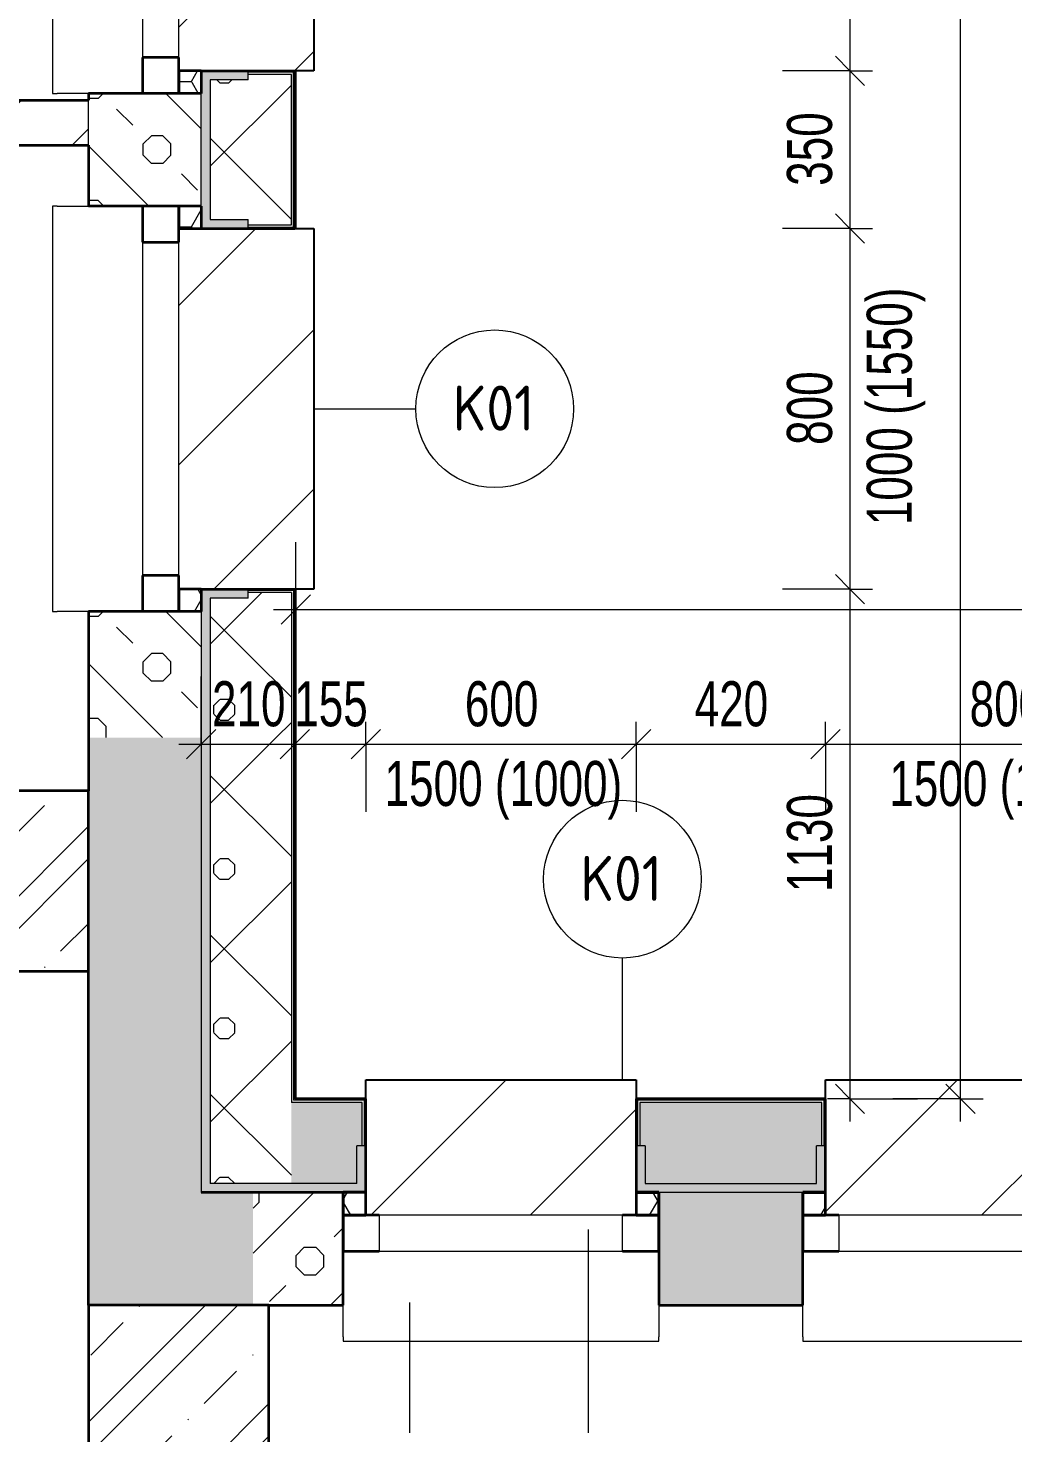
# Model space of a CAD drawing. Header units: millimetres. Extents: x -3281 to 232784, y -45352 to 20466.
# Drawn here: x 23076 to 25261, y -17868 to -14750 of the extents above; entities that cross this region are included whole.
import ezdxf

# ---------------------------------------------------------------- set-up
doc = ezdxf.new("R2010")
doc.units = ezdxf.units.MM
for name, color, linetype, lineweight in [('A-ANNO-DIMS', 211, 'Continuous', 9), ('A-ANNO-DIMS-50', 211, 'Continuous', 9), ('A-GENM', 13, 'Continuous', 13), ('A-GENM-IDEN', 13, 'Continuous', 9), ('A-GLAZ', 151, 'Continuous', 13), ('A-GLAZ-IDEN', 152, 'Continuous', 9), ('A-WALL', 113, 'Continuous', 13), ('Q-SPCQ', 91, 'Continuous', 13), ('Q-SPCQ-IDEN', 132, 'Continuous', 9), ('S-COLS', 52, 'Continuous', 13)]:
    doc.layers.add(name, color=color, linetype=linetype, lineweight=lineweight)
doc.layers.add('A-DETL-MBND', color=5, linetype='Continuous')
doc.layers.add('A-WALL-PATT', color=111, linetype='Continuous')
doc.styles.add('Arial_1', font='arial.ttf', dxfattribs={"width": 0.7, "height": 100})
doc.styles.add('ISOCPEUR_1', font='isocpeur.ttf', dxfattribs={"width": 0.9, "height": 100})
doc.dimstyles.new('Vnitřní_-_průhledné_1', dxfattribs={"dimscale": 304.8, "dimtxt": 102.02594, "dimasz": 0.213255, "dimexe": 0.164042, "dimexo": 0.0625, "dimgap": 0.032808, "dimtad": 1, "dimdec": 0, "dimrnd": 5, "dimzin": 0, "dimdsep": 46, "dimtxsty": 'Arial_1', "dimblk1": 'OBLIQUE', "dimblk2": 'OBLIQUE', "dimsah": 1, "dimcen": 0.09, "dimdle": 0.164042, "dimazin": 0, "dimtfac": 1, "dimtdec": 4, "dimtix": 1, "dimtmove": 0, "dimatfit": 3, "dimfxl": 0.492126, "dimfxlon": 1, "dimtvp": 1, "dimtolj": 1, "dimtzin": 0, "dimarcsym": 2})
pattern_1 = [(45, (0, 0), (0.0007, 353.5527), []), (315, (0, 0), (353.552, 0), []), (270, (153.68, 9.56), (176.771, -176.771), [19.139, -334.416]), (270, (199.87, 9.56), (176.771, -176.771), [19.139, -334.416]), (0, (166.57, 23.1), (176.771, 176.771), [19.139, -334.416]), (0, (166.57, -23.1), (176.771, 176.771), [19.139, -334.416]), (45, (153.68, 9.56), (0.0007, 353.5527), [19.139, -230.861]), (45, (186.35, -23.1), (0.0007, 353.5527), [19.139, -230.861]), (315, (186.35, 23.1), (353.552, 0), [19.139, -230.861]), (315, (153.68, -9.56), (353.552, 0), [19.139, -230.861])]
pattern_2 = [(45, (0, 0), (0.0007, 353.5527), []), (315, (0, 0), (353.5534, 0), []), (270, (153.68, 9.56), (176.771, -176.771), [19.139, -334.416]), (270, (199.87, 9.56), (176.771, -176.771), [19.139, -334.416]), (0, (166.57, 23.1), (176.771, 176.771), [19.139, -334.416]), (0, (166.57, -23.1), (176.771, 176.771), [19.139, -334.416]), (45, (153.68, 9.56), (0.0007, 353.5527), [19.139, -230.861]), (45, (186.35, -23.1), (0.0007, 353.5527), [19.139, -230.861]), (315, (186.35, 23.1), (353.5534, 0), [19.139, -230.861]), (315, (153.68, -9.56), (353.5534, 0), [19.139, -230.861])]

# ---------------------------------------------------------------- blocks, each defined once
blk = doc.blocks.new('OKNO_1k_nadsvetlik - OKNO_1k_nadsvetlik_900 x 1500-1969459-1NP_NÁVRH A')
at = {"layer": 'A-GLAZ'}
h = blk.add_hatch(dxfattribs=at)
h.set_pattern_fill('FP_48', color=256, style=0, pattern_type=2)
h.set_pattern_definition([(0, (-25245.29, 17459.705), (75, 43.3), [50, -100]), (60, (-25195.29, 17459.705), (0.0011, 86.601905), [50, -100]), (300, (-25195.29, 17459.705), (74.9989, -43.301905), [50, -100])])
h.paths.add_polyline_path([(450, 75), (450, 126), (400, 126), (400, 75)])
h.paths.add_polyline_path([(-450, 75), (-400, 75), (-400, 126), (-450, 126)])
at = {"layer": 'A-GLAZ', "lineweight": 35}
for p, q in [((-400, 126), (-450, 126)), ((-450, 126), (-450, 75)), ((-400, 75), (-400, 126)), ((400, 126), (400, 75)), ((450, 126), (400, 126)), ((450, 75), (450, 126)), ((-450, 75), (-400, 75)), ((-450, 75), (-450, -5)), ((-370, 75), (-450, 75)), ((450, 75), (370, 75)), ((400, 75), (450, 75)), ((450, -5), (450, 75)), ((-450, -5), (-370, -5)), ((370, -5), (450, -5))]:
    blk.add_line(p, q, dxfattribs=at)
at = {"layer": 'A-GLAZ'}
for p, q in [((370, 75), (-370, 75)), ((-370, 75), (-370, -5)), ((370, -5), (370, 75)), ((-370, -5), (370, -5))]:
    blk.add_line(p, q, dxfattribs=at)
blk = doc.blocks.new('parapet s nosem_vnitní - parapet s nosem_vnitní-1280301-1NP_NÁVRH A')
at = {"layer": 'A-GENM'}
for p, q in [((-450, -190), (-450, -120)), ((450, -120), (450, -190)), ((-450, -190), (-450, -200)), ((-450, -200), (450, -200)), ((450, -200), (450, -190))]:
    blk.add_line(p, q, dxfattribs=at)
blk = doc.blocks.new('parapet_ext - parapet_ext-1802001-1NP_NÁVRH A')
at = {"layer": 'Q-SPCQ'}
h = blk.add_hatch(dxfattribs=at)
h.set_pattern_fill('FP_49', color=11, style=0, pattern_type=2)
h.set_pattern_definition([(45, (-25245.3, 17384.7), (-176.7767, 176.7767), [])])
h.paths.add_polyline_path([(-400, 0), (400, 0), (400, 300), (-400, 300), (-400, 50)])
at = {"layer": 'Q-SPCQ', "color": 21, "lineweight": 25}
for p, q in [((-400, 258), (-400, 300)), ((-400, 300), (400, 300)), ((400, 300), (400, 258))]:
    blk.add_line(p, q, dxfattribs=at)
blk = doc.blocks.new('OKNO_1k_nadsvetlik - OKNO_1k_nadsvetlik_700 x 1500-1969489-1NP_NÁVRH A')
at = {"layer": 'A-GLAZ'}
h = blk.add_hatch(dxfattribs=at)
h.set_pattern_fill('FP_127', color=11, style=0, pattern_type=2)
h.set_pattern_definition([(0, (-24125.29, 17459.705), (75, 43.3), [50, -100]), (60, (-24075.29, 17459.705), (0.0011, 86.601905), [50, -100]), (300, (-24075.29, 17459.705), (74.9989, -43.301905), [50, -100])])
h.paths.add_polyline_path([(350, 75), (350, 126), (300, 126), (300, 75)])
h.paths.add_polyline_path([(-350, 75), (-300, 75), (-300, 126), (-350, 126)])
at = {"layer": 'A-GLAZ', "color": 10, "lineweight": 35}
for p, q in [((-300, 126), (-350, 126)), ((-350, 126), (-350, 75)), ((-300, 75), (-300, 126)), ((300, 126), (300, 75)), ((350, 126), (300, 126)), ((350, 75), (350, 126)), ((-350, 75), (-300, 75)), ((-350, 75), (-350, -5)), ((-270, 75), (-350, 75)), ((350, 75), (270, 75)), ((300, 75), (350, 75)), ((350, -5), (350, 75)), ((-350, -5), (-270, -5)), ((270, -5), (350, -5))]:
    blk.add_line(p, q, dxfattribs=at)
at = {"layer": 'A-GLAZ', "color": 11}
for p, q in [((270, 75), (-270, 75)), ((-270, 75), (-270, -5)), ((270, -5), (270, 75)), ((-270, -5), (270, -5))]:
    blk.add_line(p, q, dxfattribs=at)
blk = doc.blocks.new('parapet s nosem_vnitní - parapet s nosem_vnitní-1308288-1NP_NÁVRH A')
at = {"layer": 'A-GENM', "color": 11}
for p, q in [((-350, -190), (-350, -120)), ((350, -120), (350, -190)), ((-350, -190), (-350, -200)), ((-350, -200), (350, -200)), ((350, -200), (350, -190))]:
    blk.add_line(p, q, dxfattribs=at)
blk = doc.blocks.new('parapet_ext - parapet_ext-1802058-1NP_NÁVRH A')
at = {"layer": 'Q-SPCQ'}
h = blk.add_hatch(dxfattribs=at)
h.set_pattern_fill('FP_128', color=11, style=0, pattern_type=2)
h.set_pattern_definition([(45, (-24125.3, 17384.7), (-176.7767, 176.7767), [])])
h.paths.add_polyline_path([(300, 0), (300, 300), (-300, 300), (-300, 0), (270, 0)])
at = {"layer": 'Q-SPCQ', "color": 21, "lineweight": 25}
for p, q in [((-300, 258), (-300, 300)), ((-300, 300), (300, 300)), ((300, 300), (300, 258))]:
    blk.add_line(p, q, dxfattribs=at)
blk = doc.blocks.new('OKNO_1k - OKNO_1k_900x1000-2034286-1NP_NÁVRH A')
at = {"layer": 'A-GLAZ'}
h = blk.add_hatch(dxfattribs=at)
h.set_pattern_fill('FP_136', color=256, style=0, pattern_type=2)
h.set_pattern_definition([(90, (-14445.136, -23335.29), (-43.3, 75), [50, -100]), (150, (-14445.136, -23285.29), (-86.601905, 0.0011), [50, -100]), (30, (-14445.136, -23285.29), (43.301905, 74.9989), [50, -100])])
h.paths.add_polyline_path([(450, 75), (450, 125), (400, 125), (400, 75), (420, 75)])
h.paths.add_polyline_path([(-400, 75), (-400, 125), (-450, 125), (-450, 75), (-417.8, 75)])
at = {"layer": 'A-GLAZ', "lineweight": 35}
for p, q in [((-400, 75), (-400, 125)), ((400, 125), (400, 75)), ((-450, 75), (-400, 75)), ((-370, 75), (-450, 75)), ((-370, -5), (-370, 75)), ((450, 75), (370, 75)), ((370, 75), (370, -5)), ((400, 75), (450, 75)), ((-450, -5), (-370, -5)), ((370, -5), (450, -5))]:
    blk.add_line(p, q, dxfattribs=at)
at = {"layer": 'A-GLAZ'}
for p, q in [((370, 75), (-370, 75)), ((-370, -5), (370, -5))]:
    blk.add_line(p, q, dxfattribs=at)
blk = doc.blocks.new('parapet s nosem_vnitní - parapet s nosem_vnitní-V63-1NP_NÁVRH A')
at = {"layer": 'A-DETL-MBND', "lineweight": 13}
for p, q in [((-450, -190), (-450, -120)), ((450, -120), (450, -190)), ((-450, -190), (-450, -200)), ((-450, -200), (450, -200)), ((450, -200), (450, -190))]:
    blk.add_line(p, q, dxfattribs=at)
blk = doc.blocks.new('parapet_ext - parapet_ext-V64-1NP_NÁVRH A')
at = {"layer": 'Q-SPCQ'}
h = blk.add_hatch(dxfattribs=at)
h.set_pattern_fill('FP_137', color=11, style=0, pattern_type=2)
h.set_pattern_definition([(135, (-14445.14, -23410.3), (-176.7767, -176.7767), [])])
h.paths.add_polyline_path([(400, 258), (400, 300), (-400, 300), (-400, 0), (400, 0), (400, 255)])
at = {"layer": 'Q-SPCQ', "color": 21, "lineweight": 25}
for p, q in [((-400, 258), (-400, 300)), ((-400, 300), (400, 300)), ((400, 300), (400, 258))]:
    blk.add_line(p, q, dxfattribs=at)
blk = doc.blocks.new('OKNO_1k - OKNO_1k_900x1000-V67-1NP_NÁVRH A')
at = {"layer": 'A-GLAZ'}
h = blk.add_hatch(dxfattribs=at)
h.set_pattern_fill('FP_140', color=256, style=0, pattern_type=2)
h.set_pattern_definition([(90, (-15595.136, -23335.29), (-43.3, 75), [50, -100]), (150, (-15595.136, -23285.29), (-86.601905, 0.0011), [50, -100]), (30, (-15595.136, -23285.29), (43.301905, 74.9989), [50, -100])])
h.paths.add_polyline_path([(450, 125), (400, 125), (400, 75), (450, 75)])
h.paths.add_polyline_path([(-400, 75), (-400, 125), (-450, 125), (-450, 75), (-420, 75)])
at = {"layer": 'A-GLAZ', "lineweight": 35}
for p, q in [((-400, 75), (-400, 125)), ((400, 125), (400, 75)), ((-450, 75), (-400, 75)), ((-370, 75), (-450, 75)), ((-370, -5), (-370, 75)), ((450, 75), (370, 75)), ((370, 75), (370, -5)), ((400, 75), (450, 75)), ((-450, -5), (-370, -5)), ((370, -5), (450, -5))]:
    blk.add_line(p, q, dxfattribs=at)
at = {"layer": 'A-GLAZ'}
for p, q in [((370, 75), (-370, 75)), ((-370, -5), (370, -5))]:
    blk.add_line(p, q, dxfattribs=at)
blk = doc.blocks.new('parapet_ext - parapet_ext-V68-1NP_NÁVRH A')
at = {"layer": 'Q-SPCQ'}
h = blk.add_hatch(dxfattribs=at)
h.set_pattern_fill('FP_141', color=11, style=0, pattern_type=2)
h.set_pattern_definition([(135, (-15595.14, -23410.3), (-176.7767, -176.7767), [])])
h.paths.add_polyline_path([(400, 258), (400, 300), (-400, 300), (-400, 0), (400, 0), (400, 255)])
at = {"layer": 'Q-SPCQ', "color": 21, "lineweight": 25}
for p, q in [((-400, 258), (-400, 300)), ((-400, 300), (400, 300)), ((400, 300), (400, 258))]:
    blk.add_line(p, q, dxfattribs=at)
blk = doc.blocks.new('Betonový pravoúhlý sloup - 400 x 420mm-2278915-1NP_NÁVRH A')
at = {"layer": 'S-COLS'}
h = blk.add_hatch(dxfattribs=at)
h.set_pattern_fill('FP_159', color=256, style=0, pattern_type=2)
h.set_pattern_definition([(45, (-23410.3, 17794.7), (-179.6051, 179.6051), []), (45, (-23338.45, 17794.7), (-179.6051, 179.6051), []), (45, (-23194.76, 17794.7), (-107.763, 251.4472), [101.6, -50.8, 1.676, -49.124])])
h.paths.add_polyline_path([(-200, -210), (200, -210), (200, 210), (-200, 210)])
at = {"layer": 'S-COLS', "lineweight": 35}
for p, q in [((200, 210), (-200, 210)), ((-200, 210), (-200, -210)), ((200, -210), (200, 210)), ((-200, -210), (200, -210))]:
    blk.add_line(p, q, dxfattribs=at)
blk = doc.blocks.new('Betonový čtvercový sloup - 400 x 400-V85-1NP_NÁVRH A')
at = {"layer": 'S-COLS'}
h = blk.add_hatch(dxfattribs=at)
h.set_pattern_fill('FP_160', color=256, style=0, pattern_type=2)
h.set_pattern_definition([(45, (-23010.3, 16643.28), (-179.6051, 179.6051), []), (45, (-22938.45, 16643.28), (-179.6051, 179.6051), []), (45, (-22794.76, 16643.28), (-107.763, 251.4472), [101.6, -50.8, 1.676, -49.124])])
h.paths.add_polyline_path([(200, -200), (200, 200), (-200, 200), (-200, -200), (-96.8, -200)])
at = {"layer": 'S-COLS', "lineweight": 35}
for p, q in [((200, 200), (-200, 200)), ((-200, 200), (-200, -200)), ((200, -200), (200, 200)), ((-200, -200), (200, -200))]:
    blk.add_line(p, q, dxfattribs=at)
blk = doc.blocks.new('DIMBLOCK97-1NP_NÁVRH A')
at = {"layer": 'A-ANNO-DIMS-50'}
for p, q in [((23460.3, -16339.5), (23460.3, -16189.5)), ((23668.3, -16339.5), (23668.3, -16189.5)), ((23410.3, -16339.5), (23668.3, -16339.5)), ((23460.3, -16339.5), (23460.3, -16389.5)), ((23668.3, -16339.5), (23668.3, -16389.5))]:
    blk.add_line(p, q, dxfattribs=at)
at = {"layer": 'A-ANNO-DIMS-50', "lineweight": 18}
for p, q in [((23460.3, -16339.5), (23492.8, -16307)), ((23668.3, -16339.5), (23700.8, -16307)), ((23460.3, -16339.5), (23427.8, -16372)), ((23668.3, -16339.5), (23635.8, -16372))]:
    blk.add_line(p, q, dxfattribs=at)
at = {"layer": 'A-ANNO-DIMS-50', "color": 0, "insert": (23484.2, -16199.7), "char_height": 100, "width": 192.123, "attachment_point": 1, "line_spacing_factor": 0.941778, "style": 'Arial_1'}
blk.add_mtext('210', dxfattribs=at)
blk = doc.blocks.new('_Oblique')
at = {"color": 0, "linetype": 'ByBlock', "lineweight": -2}
blk.add_line((-0.5, -0.5), (0.5, 0.5), dxfattribs=at)
blk = doc.blocks.new('DIMBLOCK98-1NP_NÁVRH A')
at = {"layer": 'A-ANNO-DIMS-50'}
for p, q in [((23668.3, -16339.5), (23668.3, -16189.5)), ((23825.3, -16339.5), (23825.3, -16289.5)), ((23668.3, -16339.5), (23825.3, -16339.5)), ((23668.3, -16339.5), (23668.3, -16389.5)), ((23825.3, -16339.5), (23825.3, -16489.5))]:
    blk.add_line(p, q, dxfattribs=at)
at = {"layer": 'A-ANNO-DIMS-50', "lineweight": 18}
for p, q in [((23668.3, -16339.5), (23700.8, -16307)), ((23825.3, -16339.5), (23857.8, -16307)), ((23668.3, -16339.5), (23635.8, -16372)), ((23825.3, -16339.5), (23792.8, -16372))]:
    blk.add_line(p, q, dxfattribs=at)
at = {"layer": 'A-ANNO-DIMS-50', "color": 0, "insert": (23666.7, -16199.7), "char_height": 100, "width": 192.123, "attachment_point": 1, "line_spacing_factor": 0.941778, "style": 'Arial_1'}
blk.add_mtext('155', dxfattribs=at)
blk = doc.blocks.new('DIMBLOCK99-1NP_NÁVRH A')
at = {"layer": 'A-ANNO-DIMS-50'}
for p, q in [((23825.3, -16339.5), (23825.3, -16289.5)), ((24425.3, -16339.5), (24425.3, -16289.5)), ((23825.3, -16339.5), (24425.3, -16339.5)), ((23825.3, -16339.5), (23825.3, -16489.5)), ((24425.3, -16339.5), (24425.3, -16489.5))]:
    blk.add_line(p, q, dxfattribs=at)
at = {"layer": 'A-ANNO-DIMS-50', "lineweight": 18}
for p, q in [((23825.3, -16339.5), (23857.8, -16307)), ((24425.3, -16339.5), (24457.8, -16307)), ((23825.3, -16339.5), (23792.8, -16372)), ((24425.3, -16339.5), (24392.8, -16372))]:
    blk.add_line(p, q, dxfattribs=at)
at = {"layer": 'A-ANNO-DIMS-50', "color": 0, "char_height": 100, "attachment_point": 1, "line_spacing_factor": 0.941778, "style": 'Arial_1'}
for s, insert, width in [('600', (24045.2, -16199.7), 192.123), ('1500 (1000)', (23867.1, -16376.6), 619.69)]:
    blk.add_mtext(s, dxfattribs=dict(at, insert=insert, width=width))
blk = doc.blocks.new('DIMBLOCK100-1NP_NÁVRH A')
at = {"layer": 'A-ANNO-DIMS-50'}
for p, q in [((24425.3, -16339.5), (24425.3, -16289.5)), ((24845.3, -16339.5), (24845.3, -16289.5)), ((24425.3, -16339.5), (24845.3, -16339.5)), ((24425.3, -16339.5), (24425.3, -16489.5)), ((24845.3, -16339.5), (24845.3, -16489.5))]:
    blk.add_line(p, q, dxfattribs=at)
at = {"layer": 'A-ANNO-DIMS-50', "lineweight": 18}
for p, q in [((24425.3, -16339.5), (24457.8, -16307)), ((24845.3, -16339.5), (24877.8, -16307)), ((24425.3, -16339.5), (24392.8, -16372)), ((24845.3, -16339.5), (24812.8, -16372))]:
    blk.add_line(p, q, dxfattribs=at)
at = {"layer": 'A-ANNO-DIMS-50', "color": 0, "insert": (24555.2, -16199.7), "char_height": 100, "width": 192.123, "attachment_point": 1, "line_spacing_factor": 0.941778, "style": 'Arial_1'}
blk.add_mtext('420', dxfattribs=at)
blk = doc.blocks.new('DIMBLOCK101-1NP_NÁVRH A')
at = {"layer": 'A-ANNO-DIMS-50'}
for p, q in [((24845.3, -16339.5), (24845.3, -16289.5)), ((25645.3, -16339.5), (25645.3, -16289.5)), ((24845.3, -16339.5), (25645.3, -16339.5)), ((24845.3, -16339.5), (24845.3, -16489.5)), ((25645.3, -16339.5), (25645.3, -16489.5))]:
    blk.add_line(p, q, dxfattribs=at)
at = {"layer": 'A-ANNO-DIMS-50', "lineweight": 18}
for p, q in [((24845.3, -16339.5), (24877.8, -16307)), ((25645.3, -16339.5), (25677.8, -16307)), ((24845.3, -16339.5), (24812.8, -16372)), ((25645.3, -16339.5), (25612.8, -16372))]:
    blk.add_line(p, q, dxfattribs=at)
at = {"layer": 'A-ANNO-DIMS-50', "color": 0, "char_height": 100, "attachment_point": 1, "line_spacing_factor": 0.941778, "style": 'Arial_1'}
for s, insert, width in [('800', (25165.2, -16199.7), 192.123), ('1500 (1000)', (24987.1, -16376.6), 619.69)]:
    blk.add_mtext(s, dxfattribs=dict(at, insert=insert, width=width))
blk = doc.blocks.new('DIMBLOCK128-1NP_NÁVRH A')
at = {"layer": 'A-ANNO-DIMS-50', "lineweight": 18}
for p, q in [((25145.2, -4236.1), (25112.7, -4203.6)), ((25145.2, -4236.1), (25177.7, -4268.6)), ((25145.2, -17126.7), (25112.7, -17094.2)), ((25145.2, -17126.7), (25177.7, -17159.2))]:
    blk.add_line(p, q, dxfattribs=at)
at = {"layer": 'A-ANNO-DIMS-50'}
for p, q in [((25145.2, -17176.7), (25145.2, -4186.1)), ((25145.2, -4236.1), (24995.2, -4236.1)), ((25145.2, -4236.1), (25195.2, -4236.1)), ((25145.2, -17126.7), (24995.2, -17126.7)), ((25145.2, -17126.7), (25195.2, -17126.7))]:
    blk.add_line(p, q, dxfattribs=at)
at = {"layer": 'A-ANNO-DIMS-50', "color": 0, "insert": (25005.4, -10814.8), "char_height": 100, "width": 320.204, "attachment_point": 1, "rotation": 90, "line_spacing_factor": 0.941778, "style": 'Arial_1'}
blk.add_mtext('12890', dxfattribs=at)
blk = doc.blocks.new('DIMBLOCK157-1NP_NÁVRH A')
at = {"layer": 'A-ANNO-DIMS-50', "lineweight": 18}
for p, q in [((24899.8, -14045.1), (24867.3, -14012.6)), ((24899.8, -14045.1), (24932.3, -14077.6)), ((24899.8, -14845.1), (24867.3, -14812.6)), ((24899.8, -14845.1), (24932.3, -14877.6))]:
    blk.add_line(p, q, dxfattribs=at)
at = {"layer": 'A-ANNO-DIMS-50'}
for p, q in [((24899.8, -14045.1), (24749.8, -14045.1)), ((24899.8, -14045.1), (24899.8, -14845.1)), ((24899.8, -14045.1), (24949.8, -14045.1)), ((24899.8, -14845.1), (24749.8, -14845.1)), ((24899.8, -14845.1), (24949.8, -14845.1))]:
    blk.add_line(p, q, dxfattribs=at)
at = {"layer": 'A-ANNO-DIMS-50', "color": 0, "char_height": 100, "attachment_point": 1, "rotation": 90, "line_spacing_factor": 0.941778, "style": 'Arial_1'}
for s, insert, width in [('1000 (1550)', (24936.9, -14703.3), 619.69), ('800', (24759.9, -14525.2), 192.123)]:
    blk.add_mtext(s, dxfattribs=dict(at, insert=insert, width=width))
blk = doc.blocks.new('DIMBLOCK158-1NP_NÁVRH A')
at = {"layer": 'A-ANNO-DIMS-50', "lineweight": 18}
for p, q in [((24899.8, -14845.1), (24867.3, -14812.6)), ((24899.8, -14845.1), (24932.3, -14877.6)), ((24899.8, -15195.1), (24867.3, -15162.6)), ((24899.8, -15195.1), (24932.3, -15227.6))]:
    blk.add_line(p, q, dxfattribs=at)
at = {"layer": 'A-ANNO-DIMS-50'}
for p, q in [((24899.8, -14845.1), (24749.8, -14845.1)), ((24899.8, -14845.1), (24899.8, -15195.1)), ((24899.8, -14845.1), (24949.8, -14845.1)), ((24899.8, -15195.1), (24749.8, -15195.1)), ((24899.8, -15195.1), (24949.8, -15195.1))]:
    blk.add_line(p, q, dxfattribs=at)
at = {"layer": 'A-ANNO-DIMS-50', "color": 0, "insert": (24759.9, -15100.2), "char_height": 100, "width": 192.123, "attachment_point": 1, "rotation": 90, "line_spacing_factor": 0.941778, "style": 'Arial_1'}
blk.add_mtext('350', dxfattribs=at)
blk = doc.blocks.new('DIMBLOCK159-1NP_NÁVRH A')
at = {"layer": 'A-ANNO-DIMS-50', "lineweight": 18}
for p, q in [((24899.8, -15195.1), (24867.3, -15162.6)), ((24899.8, -15195.1), (24932.3, -15227.6)), ((24899.8, -15995.1), (24867.3, -15962.6)), ((24899.8, -15995.1), (24932.3, -16027.6))]:
    blk.add_line(p, q, dxfattribs=at)
at = {"layer": 'A-ANNO-DIMS-50'}
for p, q in [((24899.8, -15195.1), (24749.8, -15195.1)), ((24899.8, -15195.1), (24899.8, -15995.1)), ((24899.8, -15195.1), (24949.8, -15195.1)), ((24899.8, -15995.1), (24749.8, -15995.1)), ((24899.8, -15995.1), (24949.8, -15995.1))]:
    blk.add_line(p, q, dxfattribs=at)
at = {"layer": 'A-ANNO-DIMS-50', "color": 0, "char_height": 100, "attachment_point": 1, "rotation": 90, "line_spacing_factor": 0.941778, "style": 'Arial_1'}
for s, insert, width in [('1000 (1550)', (24936.9, -15853.3), 619.69), ('800', (24759.9, -15675.2), 192.123)]:
    blk.add_mtext(s, dxfattribs=dict(at, insert=insert, width=width))
blk = doc.blocks.new('DIMBLOCK160-1NP_NÁVRH A')
at = {"layer": 'A-ANNO-DIMS-50', "lineweight": 18}
for p, q in [((24899.8, -15995.1), (24867.3, -15962.6)), ((24899.8, -15995.1), (24932.3, -16027.6)), ((24899.8, -17126.7), (24867.3, -17094.2)), ((24899.8, -17126.7), (24932.3, -17159.2))]:
    blk.add_line(p, q, dxfattribs=at)
at = {"layer": 'A-ANNO-DIMS-50'}
for p, q in [((24899.8, -15995.1), (24749.8, -15995.1)), ((24899.8, -15995.1), (24899.8, -17176.7)), ((24899.8, -15995.1), (24949.8, -15995.1)), ((24899.8, -17126.7), (24849.8, -17126.7)), ((24899.8, -17126.7), (25049.8, -17126.7))]:
    blk.add_line(p, q, dxfattribs=at)
at = {"layer": 'A-ANNO-DIMS-50', "color": 0, "insert": (24759.9, -16667.7), "char_height": 100, "width": 256.164, "attachment_point": 1, "rotation": 90, "line_spacing_factor": 0.941778, "style": 'Arial_1'}
blk.add_mtext('1130', dxfattribs=at)
blk = doc.blocks.new('Popiska speciální vybavení - Popiska okna_Bublina-1426311-1NP_NÁVRH A')
at = {"layer": 'Q-SPCQ-IDEN'}
blk.add_circle((0, 0), 3.5, dxfattribs=at)
blk = doc.blocks.new('DIMBLOCK237-1NP_NÁVRH A')
at = {"layer": 'A-ANNO-DIMS-50'}
for p, q in [((23670.3, -16040.8), (23670.3, -15890.8)), ((32632.1, -16040.8), (32632.1, -15890.8)), ((23620.3, -16040.8), (32682.1, -16040.8)), ((23670.3, -16040.8), (23670.3, -16090.8)), ((32632.1, -16040.8), (32632.1, -16090.8))]:
    blk.add_line(p, q, dxfattribs=at)
at = {"layer": 'A-ANNO-DIMS-50', "lineweight": 18}
for p, q in [((23670.3, -16040.8), (23702.8, -16008.3)), ((32632.1, -16040.8), (32664.6, -16008.3)), ((23670.3, -16040.8), (23637.8, -16073.3)), ((32632.1, -16040.8), (32599.6, -16073.3))]:
    blk.add_line(p, q, dxfattribs=at)
at = {"layer": 'A-ANNO-DIMS-50', "color": 0, "insert": (28044.5, -15901), "char_height": 100, "width": 256.164, "attachment_point": 1, "line_spacing_factor": 0.941778, "style": 'Arial_1'}
blk.add_mtext('8960', dxfattribs=at)

msp = doc.modelspace()

# ---------------------------------------------------------------- hatches: boundary and pattern name
at = {"layer": 'A-WALL-PATT', "lineweight": 13}
h = msp.add_hatch(dxfattribs=at)
h.set_pattern_fill('FP_14', color=256, angle=225, style=0, pattern_type=2)
h.set_pattern_definition([(135, (23460.29, -10663.58), (-143.684, -143.684), []), (90, (23392.99, -10434.63), (-143.684, 143.684), [25.4, -261.968]), (135, (23392.99, -10409.23), (-143.684, -143.684), [25.4, -177.8]), (180, (23375.02, -10391.27), (-143.684, -143.684), [25.4, -261.968]), (225, (23349.63, -10391.27), (143.684, -143.684), [25.4, -177.8]), (90, (23331.66, -10434.63), (-143.684, 143.684), [25.4, -261.968]), (135, (23349.62, -10452.59), (-143.684, -143.684), [25.4, -177.8]), (180, (23375.03, -10452.59), (-143.684, -143.684), [25.4, -261.968]), (225, (23392.99, -10434.63), (143.684, -143.684), [25.4, -177.8]), (135, (23308.44, -10368.05), (-143.684, -143.684), [50.8, -152.4])])
h.paths.add_polyline_path([(23310.3, -17584.7), (23460.3, -17584.7), (23460.3, -16324.7), (23210.3, -16324.7), (23210.3, -17584.7)])
h.paths.add_polyline_path([(23210.3, -12670.1), (23460.3, -12670.1), (23460.3, -12505.8), (23210.3, -12505.8)])
h.paths.add_polyline_path([(23210.3, -11605.8), (23460.3, -11605.8), (23460.3, -10245.8), (23410.3, -10245.8), (23410.3, -10295.8), (23210.3, -10295.8), (23210.3, -11479.2)])
h.paths.add_polyline_path([(23410.3, -8245.8), (23460.3, -8245.8), (23460.3, -7545.8), (23410.3, -7545.8), (23410.3, -7595.8), (23210.3, -7595.8), (23210.3, -8195.8), (23410.3, -8195.8)])
h.paths.add_polyline_path([(23460.3, -5545.8), (23460.3, -4286.1), (23210.3, -4286.1), (23210.3, -5495.8), (23410.3, -5495.8), (23410.3, -5545.8)])
h = msp.add_hatch(dxfattribs=at)
h.set_pattern_fill('FP_14', color=256, angle=225, style=0, pattern_type=2)
h.set_pattern_definition([(135, (23460.29, -10663.58), (-143.684, -143.684), []), (90, (23392.99, -10434.63), (-143.684, 143.684), [25.4, -261.968]), (135, (23392.99, -10409.23), (-143.684, -143.684), [25.4, -177.8]), (180, (23375.02, -10391.27), (-143.684, -143.684), [25.4, -261.968]), (225, (23349.63, -10391.27), (143.684, -143.684), [25.4, -177.8]), (90, (23331.66, -10434.63), (-143.684, 143.684), [25.4, -261.968]), (135, (23349.62, -10452.59), (-143.684, -143.684), [25.4, -177.8]), (180, (23375.03, -10452.59), (-143.684, -143.684), [25.4, -261.968]), (225, (23392.99, -10434.63), (143.684, -143.684), [25.4, -177.8]), (135, (23308.44, -10368.05), (-143.684, -143.684), [50.8, -152.4])])
h.paths.add_polyline_path([(23210.3, -16324.7), (23460.3, -16324.7), (23460.3, -16045.1), (23210.3, -16045.1), (23210.3, -16143.3)])
h.paths.add_polyline_path([(23210.3, -15145.1), (23460.3, -15145.1), (23460.3, -14895.1), (23210.3, -14895.1), (23210.3, -15010.1)])
h.paths.add_polyline_path([(23210.3, -13995.1), (23460.3, -13995.1), (23460.3, -13710.1), (23210.3, -13710.1), (23210.3, -13920.1)])
h.paths.add_polyline_path([(23210.3, -12810.1), (23460.3, -12810.1), (23460.3, -12670.1), (23210.3, -12670.1), (23210.3, -12681.1)])
at = {"layer": 'A-WALL-PATT'}
h = msp.add_hatch(color=11, dxfattribs=at)
h.paths.add_polyline_path([(23460.3, -16143.3), (23480.3, -16143.3), (23480.3, -16015.1), (23564.3, -16015.1), (23564.3, -15995.1), (23460.3, -15995.1), (23460.3, -16046.7)])
h.paths.add_polyline_path([(23460.3, -15195.1), (23564.3, -15195.1), (23564.3, -15175.1), (23480.3, -15175.1), (23480.3, -14865.1), (23564.3, -14865.1), (23564.3, -14845.1), (23460.3, -14845.1), (23460.3, -15192.1)])
h.paths.add_polyline_path([(23564.3, -14045.1), (23564.3, -14025.1), (23480.3, -14025.1), (23480.3, -13680.1), (23564.3, -13680.1), (23564.3, -13660.1), (23460.3, -13660.1), (23460.3, -14045.1), (23480.3, -14045.1)])
h.paths.add_polyline_path([(23460.3, -12860.1), (23564.3, -12860.1), (23564.3, -12840.1), (23480.3, -12840.1), (23480.3, -12670.1), (23460.3, -12670.1), (23460.3, -12857.1)])
at = {"layer": 'A-WALL-PATT', "lineweight": 13}
h = msp.add_hatch(dxfattribs=at)
h.set_pattern_fill('FP_13', color=11, style=0, pattern_type=2)
h.set_pattern_definition(pattern_2)
h.paths.add_polyline_path([(23480.3, -16143.3), (23660.3, -16143.3), (23660.3, -16003.1), (23564.3, -16003.1), (23564.3, -16015.1), (23480.3, -16015.1), (23480.3, -16046.7)])
h.paths.add_polyline_path([(23660.3, -15187.1), (23660.3, -14853.1), (23564.3, -14853.1), (23564.3, -14865.1), (23480.3, -14865.1), (23480.3, -15175.1), (23564.3, -15175.1), (23564.3, -15187.1)])
h.paths.add_polyline_path([(23660.3, -14037.1), (23660.3, -13668.1), (23564.3, -13668.1), (23564.3, -13680.1), (23480.3, -13680.1), (23480.3, -14025.1), (23564.3, -14025.1), (23564.3, -14037.1)])
h.paths.add_polyline_path([(23660.3, -12852.1), (23660.3, -12670.1), (23480.3, -12670.1), (23480.3, -12840.1), (23564.3, -12840.1), (23564.3, -12852.1)])
h = msp.add_hatch(dxfattribs=at)
h.set_pattern_fill('FP_4', color=256, style=0, pattern_type=2)
h.set_pattern_definition([(45, (0, 0), (-106.066, 106.066), [])])
h.paths.add_polyline_path([(23210.3, -15010.1), (23210.3, -14910.1), (22990.3, -14910.1), (22990.3, -15010.1)])
at = {"layer": 'A-WALL-PATT'}
for points in [[(23480.3, -16143.3), (23460.3, -16143.3), (23460.3, -16324.7), (23480.3, -16324.7)], [(23480.3, -17334.7), (23480.3, -16324.7), (23460.3, -16324.7), (23460.3, -17334.7)]]:
    msp.add_hatch(color=11, dxfattribs=at).paths.add_polyline_path(points)
at = {"layer": 'A-WALL-PATT', "lineweight": 13}
h = msp.add_hatch(dxfattribs=at)
h.set_pattern_fill('FP_13', color=11, style=0, pattern_type=2)
h.set_pattern_definition(pattern_2)
h.paths.add_polyline_path([(23480.3, -16324.7), (23660.3, -16324.7), (23660.3, -16143.3), (23480.3, -16143.3)])
h = msp.add_hatch(dxfattribs=at)
h.set_pattern_fill('FP_12', color=11, style=0, pattern_type=2)
h.set_pattern_definition(pattern_1)
h.paths.add_polyline_path([(23480.3, -17314.7), (23660.3, -17314.7), (23660.3, -16324.7), (23480.3, -16324.7), (23480.3, -16719.9)])
h = msp.add_hatch(dxfattribs=at)
h.set_pattern_fill('FP_12', color=11, style=0, pattern_type=2)
h.set_pattern_definition(pattern_1)
h.paths.add_polyline_path([(29325.3, -17314.7), (29325.3, -17230.7), (29337.3, -17230.7), (29337.3, -17134.7), (28653.3, -17134.7), (28653.3, -17230.7), (28665.3, -17230.7), (28665.3, -17314.7), (28922.7, -17314.7)])
h.paths.add_polyline_path([(32629.1, -17314.7), (32637.1, -17314.7), (32637.1, -17134.7), (31773.3, -17134.7), (31773.3, -17230.7), (31785.3, -17230.7), (31785.3, -17314.7), (32356.5, -17314.7)])
h.paths.add_polyline_path([(30639.6, -17314.7), (30945.3, -17314.7), (30945.3, -17230.7), (30957.3, -17230.7), (30957.3, -17134.7), (30153.3, -17134.7), (30153.3, -17230.7), (30165.3, -17230.7), (30165.3, -17314.7)])
h.paths.add_polyline_path([(25665.3, -17314.7), (26325.3, -17314.7), (26325.3, -17230.7), (26337.3, -17230.7), (26337.3, -17134.7), (25653.3, -17134.7), (25653.3, -17230.7), (25665.3, -17230.7)])
h.paths.add_polyline_path([(24445.3, -17314.7), (24825.3, -17314.7), (24825.3, -17230.7), (24837.3, -17230.7), (24837.3, -17134.7), (24433.3, -17134.7), (24433.3, -17230.7), (24445.3, -17230.7)])
h.paths.add_polyline_path([(23772, -17314.7), (23805.3, -17314.7), (23805.3, -17230.7), (23817.3, -17230.7), (23817.3, -17134.7), (23660.3, -17134.7), (23660.3, -17314.7), (23668.3, -17314.7)])
h.paths.add_polyline_path([(27825.3, -17314.7), (27825.3, -17230.7), (27837.3, -17230.7), (27837.3, -17134.7), (27153.3, -17134.7), (27153.3, -17230.7), (27165.3, -17230.7), (27165.3, -17314.7), (27205.8, -17314.7)])
at = {"layer": 'A-WALL-PATT'}
h = msp.add_hatch(color=11, dxfattribs=at)
h.paths.add_polyline_path([(32817.1, -17334.7), (32817.1, -17314.7), (31785.3, -17314.7), (31785.3, -17230.7), (31765.3, -17230.7), (31765.3, -17334.7), (32785.7, -17334.7)])
h.paths.add_polyline_path([(28648.3, -17334.7), (29345.3, -17334.7), (29345.3, -17230.7), (29325.3, -17230.7), (29325.3, -17314.7), (28665.3, -17314.7), (28665.3, -17230.7), (28645.3, -17230.7), (28645.3, -17334.7)])
h.paths.add_polyline_path([(27845.3, -17334.7), (27845.3, -17230.7), (27825.3, -17230.7), (27825.3, -17314.7), (27165.3, -17314.7), (27165.3, -17230.7), (27145.3, -17230.7), (27145.3, -17334.7), (27842.3, -17334.7)])
h.paths.add_polyline_path([(30965.3, -17334.7), (30965.3, -17230.7), (30945.3, -17230.7), (30945.3, -17314.7), (30165.3, -17314.7), (30165.3, -17230.7), (30145.3, -17230.7), (30145.3, -17334.7), (30962.3, -17334.7)])
h.paths.add_polyline_path([(26342.3, -17334.7), (26345.3, -17334.7), (26345.3, -17230.7), (26325.3, -17230.7), (26325.3, -17314.7), (25665.3, -17314.7), (25665.3, -17230.7), (25645.3, -17230.7), (25645.3, -17334.7), (26337.3, -17334.7)])
h.paths.add_polyline_path([(24845.3, -17334.7), (24845.3, -17230.7), (24825.3, -17230.7), (24825.3, -17314.7), (24445.3, -17314.7), (24445.3, -17230.7), (24425.3, -17230.7), (24425.3, -17334.7), (24842.3, -17334.7)])
h.paths.add_polyline_path([(23825.3, -17334.7), (23825.3, -17230.7), (23805.3, -17230.7), (23805.3, -17314.7), (23480.3, -17314.7), (23480.3, -17334.7), (23822.3, -17334.7)])
at = {"layer": 'A-WALL-PATT', "lineweight": 13}
h = msp.add_hatch(dxfattribs=at)
h.set_pattern_fill('FP_19', color=256, angle=-135, style=0, pattern_type=2)
h.set_pattern_definition([(45, (28345.53, -17584.7), (-143.684, 143.684), []), (5e-12, (28574.48, -17517.4), (143.684, 143.684), [25.4, -261.968]), (45, (28599.88, -17517.4), (-143.684, 143.684), [25.4, -177.8]), (90, (28617.84, -17499.44), (-143.684, 143.684), [25.4, -261.968]), (135, (28617.84, -17474.04), (-143.684, -143.684), [25.4, -177.8]), (5e-12, (28574.48, -17456.08), (143.684, 143.684), [25.4, -261.968]), (45, (28556.52, -17474.04), (-143.684, 143.684), [25.4, -177.8]), (90, (28556.52, -17499.44), (-143.684, 143.684), [25.4, -261.968]), (135, (28574.48, -17517.4), (-143.684, -143.684), [25.4, -177.8]), (45, (28641.06, -17432.86), (-143.684, 143.684), [50.8, -152.4])])
h.paths.add_polyline_path([(33087.1, -17584.7), (33087.1, -17334.7), (31815.3, -17334.7), (31815.3, -17584.7), (32837.1, -17584.7)])
h.paths.add_polyline_path([(24795.3, -17584.7), (24795.3, -17334.7), (24475.3, -17334.7), (24475.3, -17584.7), (24630.4, -17584.7)])
h.paths.add_polyline_path([(25846.1, -17584.7), (26295.3, -17584.7), (26295.3, -17334.7), (25695.3, -17334.7), (25695.3, -17584.7)])
h.paths.add_polyline_path([(23460.3, -17584.7), (23575.3, -17584.7), (23575.3, -17334.7), (23460.3, -17334.7), (23460.3, -17393)])
h.paths.add_polyline_path([(30639.6, -17584.7), (30915.3, -17584.7), (30915.3, -17334.7), (30195.3, -17334.7), (30195.3, -17584.7)])
h.paths.add_polyline_path([(27195.3, -17584.7), (27795.3, -17584.7), (27795.3, -17334.7), (27195.3, -17334.7), (27195.3, -17393)])
h.paths.add_polyline_path([(28779, -17584.7), (29295.3, -17584.7), (29295.3, -17334.7), (28695.3, -17334.7), (28695.3, -17584.7)])
h = msp.add_hatch(dxfattribs=at)
h.set_pattern_fill('FP_126', color=11, angle=-135, style=0, pattern_type=2)
h.set_pattern_definition([(45, (23747.13, -17584.7), (-143.68, 143.68), []), (5e-12, (23976.08, -17517.4), (143.684, 143.684), [25.4, -261.97]), (45, (24001.48, -17517.4), (-143.68, 143.68), [25.4, -177.8]), (90, (24019.44, -17499.44), (-143.684, 143.684), [25.4, -261.97]), (135, (24019.44, -17474.04), (-143.68, -143.68), [25.4, -177.8]), (5e-12, (23976.08, -17456.08), (143.684, 143.684), [25.4, -261.97]), (45, (23958.12, -17474.04), (-143.68, 143.68), [25.4, -177.8]), (90, (23958.12, -17499.44), (-143.684, 143.684), [25.4, -261.97]), (135, (23976.08, -17517.4), (-143.68, -143.68), [25.4, -177.8]), (45, (24042.66, -17432.86), (-143.68, 143.68), [50.8, -152.4])])
h.paths.add_polyline_path([(23668.3, -17584.7), (23775.3, -17584.7), (23775.3, -17334.7), (23575.3, -17334.7), (23575.3, -17584.7), (23610.3, -17584.7)])

# ---------------------------------------------------------------- linework, layer by layer
at = {"layer": 'A-DETL-MBND', "lineweight": 13}
for p, q in [((23670.3, -14845.1), (23670.3, -15195.1)), ((23670.3, -15995.1), (23670.3, -17126.7))]:
    msp.add_line(p, q, dxfattribs=at)
at = {"layer": 'A-GENM-IDEN'}
msp.add_line((23922.4, -17578.2), (23922.4, -17868), dxfattribs=at)
at = {"layer": 'A-GLAZ-IDEN'}
msp.add_line((24318.9, -17416.2), (24318.9, -17868), dxfattribs=at)
at = {"layer": 'A-WALL', "color": 10, "lineweight": 35}
for p, q in [((23460.3, -14845.1), (23460.3, -14895.1)), ((23460.3, -14845.1), (23668.3, -14845.1)), ((23668.3, -14845.1), (23668.3, -15195.1)), ((23460.3, -15145.1), (23460.3, -15195.1)), ((23460.3, -15195.1), (23668.3, -15195.1)), ((23460.3, -15995.1), (23460.3, -16045.1)), ((23460.3, -15995.1), (23668.3, -15995.1)), ((23668.3, -17126.7), (23668.3, -15995.1)), ((23825.3, -17126.7), (23668.3, -17126.7)), ((23825.3, -17334.7), (23825.3, -17126.7)), ((24845.3, -17126.7), (24425.3, -17126.7)), ((24425.3, -17126.7), (24425.3, -17334.7)), ((24845.3, -17334.7), (24845.3, -17126.7)), ((23825.3, -17334.7), (23575.3, -17334.7)), ((23775.3, -17584.7), (23775.3, -17334.7)), ((24425.3, -17334.7), (24475.3, -17334.7)), ((24795.3, -17334.7), (24845.3, -17334.7)), ((23610.3, -17584.7), (23775.3, -17584.7))]:
    msp.add_line(p, q, dxfattribs=at)
at = {"layer": 'A-WALL', "color": 1}
for p, q in [((23480.3, -14865.1), (23480.3, -15175.1)), ((23564.3, -14865.1), (23480.3, -14865.1)), ((23564.3, -14865.1), (23564.3, -14845.1)), ((23665.3, -14848.1), (23564.3, -14848.1)), ((23660.3, -14853.1), (23564.3, -14853.1)), ((23660.3, -15187.1), (23660.3, -14853.1)), ((23665.3, -15192.1), (23665.3, -14848.1)), ((23480.3, -15175.1), (23564.3, -15175.1)), ((23564.3, -15195.1), (23564.3, -15175.1)), ((23564.3, -15187.1), (23660.3, -15187.1)), ((23564.3, -15192.1), (23665.3, -15192.1)), ((23480.3, -16015.1), (23480.3, -17314.7)), ((23564.3, -16015.1), (23480.3, -16015.1)), ((23564.3, -16015.1), (23564.3, -15995.1)), ((23665.3, -15998.1), (23564.3, -15998.1)), ((23660.3, -16003.1), (23564.3, -16003.1)), ((23660.3, -16003.1), (23660.3, -17134.7)), ((23665.3, -15998.1), (23665.3, -17129.7)), ((23460.3, -16045.1), (23460.3, -17334.7)), ((23817.3, -17134.7), (23660.3, -17134.7)), ((23822.3, -17129.7), (23665.3, -17129.7)), ((23817.3, -17230.7), (23817.3, -17134.7)), ((23822.3, -17230.7), (23822.3, -17129.7)), ((24842.3, -17129.7), (24428.3, -17129.7)), ((24428.3, -17129.7), (24428.3, -17230.7)), ((24837.3, -17134.7), (24433.3, -17134.7)), ((24433.3, -17134.7), (24433.3, -17230.7)), ((24837.3, -17230.7), (24837.3, -17134.7)), ((24842.3, -17230.7), (24842.3, -17129.7)), ((23825.3, -17230.7), (23805.3, -17230.7)), ((23805.3, -17314.7), (23805.3, -17230.7)), ((24445.3, -17230.7), (24425.3, -17230.7)), ((24445.3, -17230.7), (24445.3, -17314.7)), ((24845.3, -17230.7), (24825.3, -17230.7)), ((24825.3, -17314.7), (24825.3, -17230.7)), ((23805.3, -17314.7), (23480.3, -17314.7)), ((24445.3, -17314.7), (24825.3, -17314.7))]:
    msp.add_line(p, q, dxfattribs=at)
at = {"layer": 'A-WALL', "lineweight": 35}
for p, q in [((23210.3, -14895.1), (23210.3, -14910.1)), ((23460.3, -14895.1), (23210.3, -14895.1)), ((21956.9, -14910.1), (23210.3, -14910.1)), ((21956.9, -15010.1), (23210.3, -15010.1)), ((23210.3, -15010.1), (23210.3, -15145.1)), ((23460.3, -15145.1), (23210.3, -15145.1)), ((23210.3, -16045.1), (23210.3, -16443.3)), ((23460.3, -16045.1), (23210.3, -16045.1)), ((23210.3, -17584.7), (23210.3, -16843.3)), ((23575.3, -17334.7), (23460.3, -17334.7)), ((24475.3, -17334.7), (24475.3, -17584.7)), ((24795.3, -17584.7), (24795.3, -17334.7)), ((24475.3, -17584.7), (24795.3, -17584.7))]:
    msp.add_line(p, q, dxfattribs=at)
at = {"layer": 'A-WALL'}
for p, q in [((23460.3, -15145.1), (23460.3, -14895.1)), ((23210.3, -15010.1), (23210.3, -14910.1)), ((24795.3, -17334.7), (24475.3, -17334.7))]:
    msp.add_line(p, q, dxfattribs=at)
at = {"layer": 'Q-SPCQ-IDEN'}
for p, q in [((23710.3, -15595.1), (23936.5, -15595.1)), ((24394.7, -17084.7), (24394.7, -16814))]:
    msp.add_line(p, q, dxfattribs=at)

# ---------------------------------------------------------------- block references
at = {"layer": 'A-DETL-MBND', "lineweight": 13, "rotation": 269.9999999999999}
for p in [(23330.3, -14445.1), (23330.3, -15595.1)]:
    msp.add_blockref('parapet s nosem_vnitní - parapet s nosem_vnitní-V63-1NP_NÁVRH A', p, dxfattribs=at)
at = {"layer": 'A-GENM', "color": 11}
msp.add_blockref('parapet s nosem_vnitní - parapet s nosem_vnitní-1308288-1NP_NÁVRH A', (24125.3, -17464.7), dxfattribs=at)
at = {"layer": 'A-GENM'}
msp.add_blockref('parapet s nosem_vnitní - parapet s nosem_vnitní-1280301-1NP_NÁVRH A', (25245.3, -17464.7), dxfattribs=at)
at = {"layer": 'A-GLAZ', "rotation": 269.9999999999999}
for name, p in [('OKNO_1k - OKNO_1k_900x1000-2034286-1NP_NÁVRH A', (23335.3, -14445.1)), ('OKNO_1k - OKNO_1k_900x1000-V67-1NP_NÁVRH A', (23335.3, -15595.1))]:
    msp.add_blockref(name, p, dxfattribs=at)
at = {"layer": 'A-GLAZ', "color": 11}
msp.add_blockref('OKNO_1k_nadsvetlik - OKNO_1k_nadsvetlik_700 x 1500-1969489-1NP_NÁVRH A', (24125.3, -17459.7), dxfattribs=at)
at = {"layer": 'A-GLAZ'}
msp.add_blockref('OKNO_1k_nadsvetlik - OKNO_1k_nadsvetlik_900 x 1500-1969459-1NP_NÁVRH A', (25245.3, -17459.7), dxfattribs=at)
at = {"layer": 'Q-SPCQ', "color": 21, "lineweight": 25, "rotation": 269.9999999999999}
for name, p in [('parapet_ext - parapet_ext-V64-1NP_NÁVRH A', (23410.3, -14445.1)), ('parapet_ext - parapet_ext-V68-1NP_NÁVRH A', (23410.3, -15595.1))]:
    msp.add_blockref(name, p, dxfattribs=at)
at = {"layer": 'Q-SPCQ', "color": 21, "lineweight": 25}
for name, p in [('parapet_ext - parapet_ext-1802058-1NP_NÁVRH A', (24125.3, -17384.7)), ('parapet_ext - parapet_ext-1802001-1NP_NÁVRH A', (25245.3, -17384.7))]:
    msp.add_blockref(name, p, dxfattribs=at)
at = {"layer": 'Q-SPCQ-IDEN', "xscale": 49.99999999999998, "yscale": 49.99999999999998, "zscale": 49.99999999999998}
for p in [(24111.5, -15595.1), (24394.7, -16639)]:
    msp.add_blockref('Popiska speciální vybavení - Popiska okna_Bublina-1426311-1NP_NÁVRH A', p, dxfattribs=at)
at = {"layer": 'S-COLS'}
for name, p in [('Betonový čtvercový sloup - 400 x 400-V85-1NP_NÁVRH A', (23010.3, -16643.3)), ('Betonový pravoúhlý sloup - 400 x 420mm-2278915-1NP_NÁVRH A', (23410.3, -17794.7))]:
    msp.add_blockref(name, p, dxfattribs=at)

# ---------------------------------------------------------------- texts
at = {"layer": 'Q-SPCQ-IDEN', "char_height": 100, "width": 223.671, "attachment_point": 1, "style": 'ISOCPEUR_1'}
for insert in [(24018.5, -15543.6), (24301.7, -16587.4)]:
    msp.add_mtext('K01', dxfattribs=dict(at, insert=insert))

# ---------------------------------------------------------------- dimensions: what is measured, and where the dimension line sits
at = {"layer": 'A-ANNO-DIMS'}
for base, p1, p2, override, picture, middle in [((25145.2, -4236.1), (24995.2, -17126.7), (24995.2, -4236.1), {"dimpost": '<>', "dimfxl": 12890.571624}, 'DIMBLOCK128-1NP_NÁVRH A', (25084.1, -10681.4)), ((24899.8, -15195.1), (24749.8, -14845.1), (24749.8, -15195.1), {"dimpost": '<>', "dimfxl": 350}, 'DIMBLOCK158-1NP_NÁVRH A', (24838.7, -15020.1)), ((24899.8, -17126.7), (24749.8, -15995.1), (25049.8, -17126.7), {"dimpost": '<>', "dimfxl": 1170.661754}, 'DIMBLOCK160-1NP_NÁVRH A', (24838.7, -16560.9))]:
    dim = msp.add_linear_dim(base=base, p1=p1, p2=p2, angle=90, dimstyle='Vnitřní_-_průhledné_1', override=override, dxfattribs=at)
    dim.commit()
    dim.dimension.update_dxf_attribs({"geometry": picture, "text_midpoint": middle})
for base, p1, p2, picture, middle in [((24899.8, -14845.1), (24749.8, -14045.1), (24749.8, -14845.1), 'DIMBLOCK157-1NP_NÁVRH A', (24899.8, -14445.1)), ((24899.8, -15995.1), (24749.8, -15195.1), (24749.8, -15995.1), 'DIMBLOCK159-1NP_NÁVRH A', (24899.8, -15595.1))]:
    dim = msp.add_linear_dim(base=base, p1=p1, p2=p2, angle=90, text='<>\\X1000 (1550)', dimstyle='Vnitřní_-_průhledné_1', override={"dimpost": '<>', "dimfxl": 800}, dxfattribs=at)
    dim.commit()
    dim.dimension.update_dxf_attribs({"geometry": picture, "text_midpoint": middle})
for base, p1, p2, override, picture, middle in [((32632.1, -16040.8), (23670.3, -15890.8), (32632.1, -15890.8), {"dimpost": '<>', "dimfxl": 8961.802816}, 'DIMBLOCK237-1NP_NÁVRH A', (28151.2, -15979.8)), ((23668.3, -16339.5), (23460.3, -16189.5), (23668.3, -16189.5), {"dimpost": '<>', "dimfxl": 208}, 'DIMBLOCK97-1NP_NÁVRH A', (23564.3, -16278.5)), ((23825.3, -16339.5), (23668.3, -16189.5), (23825.3, -16489.5), {"dimpost": '<>', "dimfxl": 338.598582}, 'DIMBLOCK98-1NP_NÁVRH A', (23746.8, -16278.5)), ((24845.3, -16339.5), (24425.3, -16489.5), (24845.3, -16489.5), {"dimpost": '<>', "dimfxl": 420}, 'DIMBLOCK100-1NP_NÁVRH A', (24635.3, -16278.5))]:
    dim = msp.add_linear_dim(base=base, p1=p1, p2=p2, dimstyle='Vnitřní_-_průhledné_1', override=override, dxfattribs=at)
    dim.commit()
    dim.dimension.update_dxf_attribs({"geometry": picture, "text_midpoint": middle})
for base, p1, p2, override, picture, middle in [((24425.3, -16339.5), (23825.3, -16489.5), (24425.3, -16489.5), {"dimpost": '<>', "dimfxl": 600}, 'DIMBLOCK99-1NP_NÁVRH A', (24125.3, -16339.5)), ((25645.3, -16339.5), (24845.3, -16489.5), (25645.3, -16489.5), {"dimpost": '<>', "dimfxl": 800}, 'DIMBLOCK101-1NP_NÁVRH A', (25245.3, -16339.5))]:
    dim = msp.add_linear_dim(base=base, p1=p1, p2=p2, text='<>\\X1500 (1000)', dimstyle='Vnitřní_-_průhledné_1', override=override, dxfattribs=at)
    dim.commit()
    dim.dimension.update_dxf_attribs({"geometry": picture, "text_midpoint": middle})

doc.saveas('drawing.dxf')
